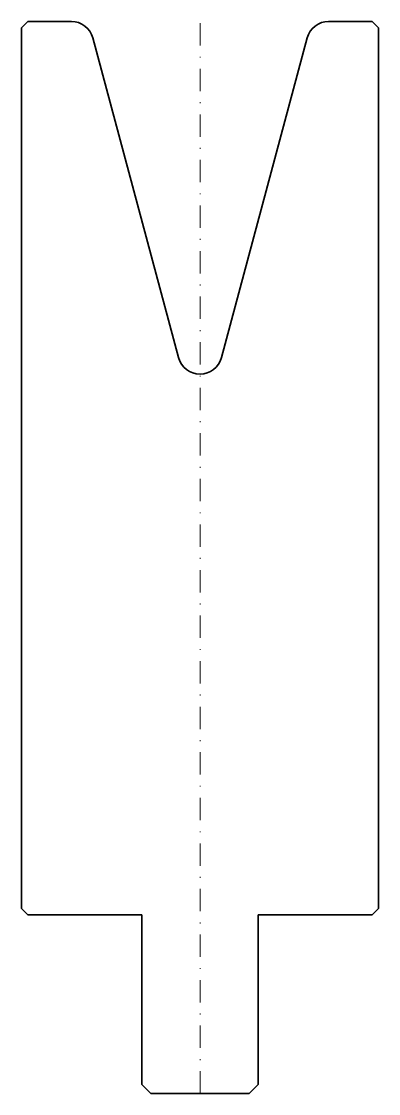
# Model space of a CAD drawing. Header units: millimetres. Extents: x -20 to 20, y -120 to 0.
import ezdxf

# ---------------------------------------------------------------- set-up
doc = ezdxf.new("R2010")
doc.units = ezdxf.units.MM
doc.header["$LTSCALE"] = 5
doc.linetypes.add('AUSGEZOGEN', pattern=[0])
doc.linetypes.add('DASHDOT', pattern=[1, 0.5, -0.25, 0, -0.25])
doc.layers.add('2', color=7, linetype='Continuous')

msp = doc.modelspace()

# ---------------------------------------------------------------- linework, layer by layer
at = {"layer": '2', "color": 7, "linetype": 'AUSGEZOGEN', "lineweight": 35}
for p, q in [((-19.3, 0), (-20, -0.7)), ((-14.41, 0), (-19.3, 0)), ((19.3, 0), (14.41, 0)), ((20, -0.7), (19.3, 0)), ((-20, -0.7), (-20, -99.3)), ((20, -99.3), (20, -0.7)), ((-2.41, -37.63), (-12, -1.85)), ((12, -1.85), (2.41, -37.63)), ((-20, -99.3), (-19.3, -100)), ((19.3, -100), (20, -99.3)), ((-19.3, -100), (-6.5, -100)), ((-6.5, -100), (-6.5, -119)), ((6.5, -119), (6.5, -100)), ((6.5, -100), (19.3, -100)), ((-6.5, -119), (-5.5, -120)), ((-5.5, -120), (5.5, -120)), ((5.5, -120), (6.5, -119))]:
    msp.add_line(p, q, dxfattribs=at)
at = {"layer": '2', "color": 7, "linetype": 'DASHDOT', "lineweight": 18}
msp.add_line((0, -120), (0, 0), dxfattribs=at)
at = {"layer": '2', "color": 7, "linetype": 'AUSGEZOGEN', "lineweight": 35}
for centre, start, end in [((-14.41, -2.5), 15, 90), ((14.41, -2.5), 90, 165), ((0, -36.98), 195, 345)]:
    msp.add_arc(centre, 2.5, start, end, dxfattribs=at)

doc.saveas('drawing.dxf')
